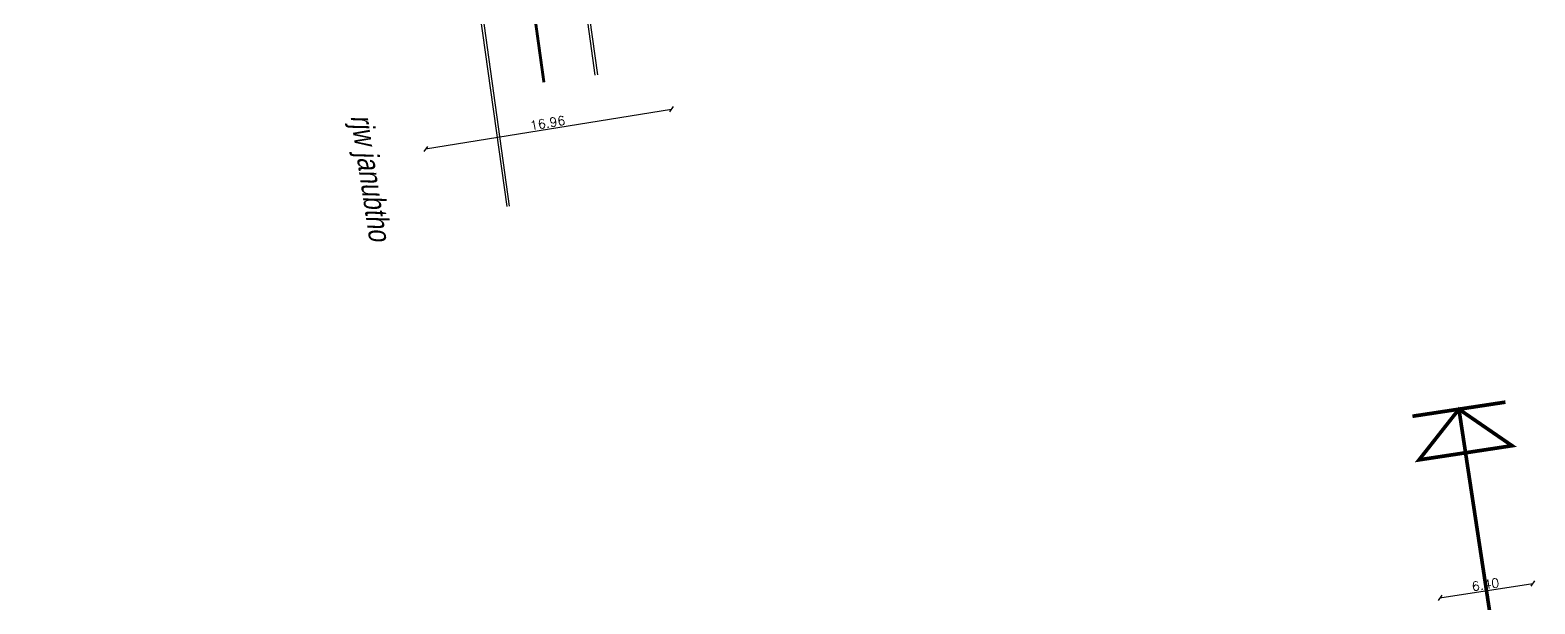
# Model space of a CAD drawing. Extents: x 183304 to 184528, y 666784 to 667526.
# Drawn here: x 183651.3 to 183753.7, y 666952 to 666991 of the extents above; entities that cross this region are included whole.
import ezdxf

# ---------------------------------------------------------------- set-up
doc = ezdxf.new("R2010")
doc.units = 0
doc.linetypes.add('1-1', pattern=[2, 1, -1])
for name, color, linetype in [('D-Dim', 7, 'Continuous'), ('D-EV-INSIDE', 2, 'Continuous'), ('d-gova', 152, 'Continuous'), ('D-Nativ', 7, '1-1'), ('D-Road', 7, 'Continuous'), ('D-TEXT', 7, 'Continuous')]:
    doc.layers.add(name, color=color, linetype=linetype)
doc.styles.add('MIR2', font='mirym.shx', dxfattribs={"width": 0.8, "oblique": 10})
doc.styles.add('r', font='romand')
doc.dimstyles.new('tik', dxfattribs={"dimscale": 1.25, "dimtxt": 0.5, "dimasz": 0.25, "dimexe": 0, "dimexo": 0, "dimgap": 0.09, "dimtad": 1, "dimzin": 0, "dimdsep": 46, "dimtxsty": 'r', "dimblk1": 'OBLIQUE', "dimblk2": 'OBLIQUE', "dimsah": 1, "dimcen": 0.09, "dimse1": 1, "dimse2": 1, "dimclrd": 256, "dimclrt": 256, "dimadec": 0, "dimazin": 0, "dimtfac": 1, "dimtix": 1, "dimtmove": 2, "dimatfit": 3, "dimldrblk": 'OBLIQUE', "dimfxl": 1, "dimtolj": 1, "dimtzin": 0, "dimarcsym": 0})

# ---------------------------------------------------------------- blocks, each defined once
blk = doc.blocks.new('_Oblique')
at = {"color": 0, "linetype": 'ByBlock', "lineweight": -2}
blk.add_line((-0.5, -0.5), (0.5, 0.5), dxfattribs=at)
blk = doc.blocks.new('*D39')
at = {"layer": 'D-TEXT', "lineweight": -2, "transparency": 16777216}
blk.add_line((183678.17, 666982.94), (183694.91, 666985.65), dxfattribs=at)
at = {"layer": 'DEFPOINTS', "color": 0, "transparency": 16777216}
for p in [(183694.77, 666986.51), (183694.91, 666985.65), (183678.03, 666983.8)]:
    blk.add_point(p, dxfattribs=at)
at = {"layer": 'D-TEXT', "lineweight": -2, "transparency": 16777216, "xscale": 0.3125, "yscale": 0.3125, "zscale": 0.3125}
for p, rotation in [((183694.91, 666985.65), 9.213393878092964), ((183678.17, 666982.94), 189.213393878093)]:
    blk.add_blockref('_Oblique', p, dxfattribs=dict(at, rotation=rotation))
at = {"layer": 'D-TEXT', "transparency": 16777216, "insert": (183686.47, 666984.71), "char_height": 0.625, "attachment_point": 5, "rotation": 9.2134, "style": 'r'}
blk.add_mtext('\\A1;16.96', dxfattribs=at)
blk = doc.blocks.new('*D520')
at = {"layer": 'D-Dim', "lineweight": -2, "transparency": 16777216}
blk.add_line((183747.19, 666952.4), (183753.52, 666953.37), dxfattribs=at)
at = {"layer": 'DEFPOINTS', "color": 0, "transparency": 16777216}
for p in [(183753.52, 666953.37), (183753.52, 666953.37), (183747.19, 666952.4)]:
    blk.add_point(p, dxfattribs=at)
at = {"layer": 'D-Dim', "lineweight": -2, "transparency": 16777216, "xscale": 0.3125, "yscale": 0.3125, "zscale": 0.3125}
for p, rotation in [((183753.52, 666953.37), 8.63324724057947), ((183747.19, 666952.4), 188.6332472405794)]:
    blk.add_blockref('_Oblique', p, dxfattribs=dict(at, rotation=rotation))
at = {"layer": 'D-Dim', "transparency": 16777216, "insert": (183750.29, 666953.3), "char_height": 0.625, "attachment_point": 5, "rotation": 8.6332, "style": 'r'}
blk.add_mtext('\\A1;6.40', dxfattribs=at)

msp = doc.modelspace()

# ---------------------------------------------------------------- linework, layer by layer
at = {"layer": 'D-EV-INSIDE'}
for points in [[(183690.05, 667009.657, 0.1626028), (183688.212, 666999.796), (183689.855, 666987.979)], [(183636.026, 666988.954), (183636.119, 666988.67, -0.551838), (183635.762, 666988.24, -0.392345), (183632.655, 666991.989), (183632.742, 666993.546, -0.305374), (183636.002, 666997.847), (183638.554, 666996.576), (183655.782, 667002.192), (183657.124, 667004.733), (183660.792, 667005.929, -0.2129865), (183672.001, 667004.753, 0.0205682), (183672.961, 667004.249, -0.2528644), (183681.869, 666992.12), (183683.689, 666979.022)]]:
    msp.add_lwpolyline(points, format="xyb", dxfattribs=at)
at = {"layer": 'd-gova', "const_width": 0.25, "flags": 128}
for points in [[(183751.646, 666965.715), (183745.319, 666964.754)], [(183751.455, 666945.658), (183748.483, 666965.234)]]:
    msp.add_lwpolyline(points, dxfattribs=at)
at = {"layer": 'd-gova', "flags": 128}
msp.add_lwpolyline([(183752.097, 666962.749, 0.25, 0.25, 0), (183748.483, 666965.234, 0.25, 0.25, 0), (183745.769, 666961.788, 0.25, 0.25, 0), (183752.097, 666962.749, 0, 0, 0)], format="xyseb", dxfattribs=at)
at = {"layer": 'D-Nativ', "const_width": 0.2}
msp.add_lwpolyline([(183684.644, 666998.808), (183686.22, 666987.474)], dxfattribs=at)
at = {"layer": 'D-Road'}
for p, q in [((183688.044, 666999.773), (183689.686, 666987.956)), ((183682.037, 666992.144), (183683.858, 666979.045))]:
    msp.add_line(p, q, dxfattribs=at)

# ---------------------------------------------------------------- texts
at = {"layer": 'D-TEXT', "style": 'MIR2', "oblique": 10, "width": 0.8}
msp.add_text('rjw janubtho', height=1.5, rotation=278.6168, dxfattribs=at).set_placement((183673.062, 666985.153))

# ---------------------------------------------------------------- dimensions: what is measured, and where the dimension line sits
at = {"layer": 'D-Dim'}
dim = msp.add_aligned_dim(p1=(183747.194, 666952.404), p2=(183753.521, 666953.365), distance=0, dimstyle='tik', dxfattribs=at)
dim.commit()
dim.dimension.update_dxf_attribs({"geometry": '*D520', "text_midpoint": (183750.294, 666953.305)})
at = {"layer": 'D-TEXT'}
dim = msp.add_aligned_dim(p1=(183678.027, 666983.795), p2=(183694.77, 666986.511), distance=-0.871, dimstyle='tik', dxfattribs=at)
dim.commit()
dim.dimension.update_dxf_attribs({"geometry": '*D39', "text_midpoint": (183686.47, 666984.713)})

doc.saveas('drawing.dxf')
